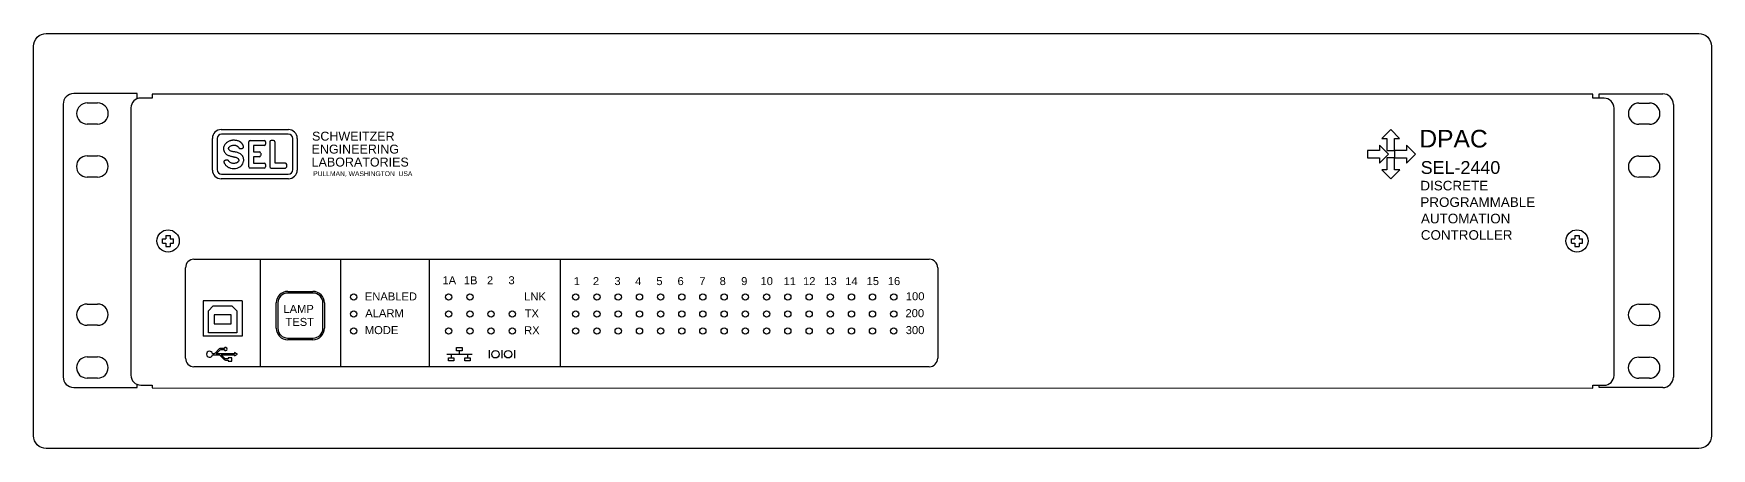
# Model space of a CAD drawing. Extents: x 2 to 47, y 1 to 34.
# Drawn here: x 3.1 to 22.9, y 5.66 to 10.56 of the extents above; entities that cross this region are included whole.
import ezdxf

# ---------------------------------------------------------------- set-up
doc = ezdxf.new("R2010")
doc.units = 0
doc.header["$MEASUREMENT"] = 0
doc.layers.add('1_01__H__RACK_MOUNT', color=7, linetype='CONTINUOUS')
doc.layers.add('1_03__3__PANEL_MOUNT', color=7, linetype='CONTINUOUS')
doc.styles.add('ARIAL', font='arial.ttf')

msp = doc.modelspace()

# ---------------------------------------------------------------- linework, layer by layer
at = {"layer": '1_01__H__RACK_MOUNT'}
for p, q in [((3.45, 9.729), (3.45, 6.509)), ((4.325, 9.854), (3.575, 9.854)), ((3.734, 9.744), (3.857, 9.744)), ((4.325, 9.797), (4.325, 9.854)), ((4.325, 9.854), (4.325, 9.854)), ((4.5, 9.802), (4.367, 9.802)), ((21.501, 9.847), (4.5, 9.849)), ((4.5, 9.849), (4.5, 9.849)), ((4.5, 9.849), (4.5, 9.802)), ((4.5, 9.802), (4.5, 9.802)), ((21.501, 9.8), (21.501, 9.847)), ((21.501, 9.847), (21.501, 9.847)), ((21.634, 9.8), (21.501, 9.8)), ((21.576, 9.8), (21.576, 9.852)), ((21.576, 9.852), (21.576, 9.852)), ((21.576, 9.852), (22.326, 9.852)), ((22.045, 9.742), (22.168, 9.742)), ((22.451, 9.727), (22.451, 6.507)), ((4.25, 9.685), (4.25, 6.529)), ((21.751, 6.527), (21.751, 9.683)), ((3.857, 9.494), (3.734, 9.494)), ((5.211, 8.952), (5.211, 9.325)), ((5.267, 9.323), (5.267, 8.956)), ((5.315, 9.429), (6.108, 9.429)), ((6.107, 9.376), (5.32, 9.376)), ((6.159, 8.956), (6.159, 9.323)), ((6.212, 9.325), (6.212, 8.952)), ((19.116, 9.429), (19.011, 9.324)), ((19.011, 9.324), (19.072, 9.324)), ((19.072, 9.324), (19.072, 9.183)), ((19.221, 9.324), (19.116, 9.429)), ((19.161, 9.183), (19.161, 9.324)), ((19.161, 9.324), (19.221, 9.324)), ((22.168, 9.492), (22.045, 9.492)), ((3.732, 9.119), (3.856, 9.119)), ((5.344, 9.218), (5.343, 9.207)), ((5.343, 9.207), (5.343, 9.196)), ((5.343, 9.196), (5.346, 9.184)), ((5.346, 9.228), (5.344, 9.218)), ((5.349, 9.237), (5.346, 9.228)), ((5.346, 9.184), (5.346, 9.181)), ((5.346, 9.181), (5.347, 9.178)), ((5.347, 9.178), (5.349, 9.173)), ((5.354, 9.246), (5.349, 9.237)), ((5.349, 9.173), (5.351, 9.169)), ((5.351, 9.169), (5.353, 9.164)), ((5.353, 9.164), (5.356, 9.158)), ((5.358, 9.253), (5.354, 9.246)), ((5.356, 9.158), (5.36, 9.153)), ((5.363, 9.259), (5.358, 9.253)), ((5.36, 9.153), (5.365, 9.147)), ((5.368, 9.265), (5.363, 9.259)), ((5.365, 9.147), (5.371, 9.142)), ((5.372, 9.269), (5.368, 9.265)), ((5.371, 9.142), (5.379, 9.136)), ((5.375, 9.273), (5.372, 9.269)), ((5.382, 9.277), (5.375, 9.273)), ((5.379, 9.136), (5.387, 9.132)), ((5.388, 9.282), (5.382, 9.277)), ((5.387, 9.132), (5.394, 9.128)), ((5.395, 9.286), (5.388, 9.282)), ((5.394, 9.128), (5.402, 9.125)), ((5.402, 9.289), (5.395, 9.286)), ((5.409, 9.293), (5.402, 9.289)), ((5.402, 9.125), (5.41, 9.122)), ((5.403, 9.21), (5.404, 9.212)), ((5.403, 9.208), (5.403, 9.21)), ((5.403, 9.206), (5.403, 9.208)), ((5.403, 9.204), (5.403, 9.206)), ((5.403, 9.202), (5.403, 9.204)), ((5.404, 9.199), (5.403, 9.202)), ((5.404, 9.214), (5.405, 9.216)), ((5.404, 9.212), (5.404, 9.214)), ((5.406, 9.194), (5.404, 9.199)), ((5.405, 9.216), (5.406, 9.218)), ((5.406, 9.218), (5.407, 9.22)), ((5.409, 9.19), (5.406, 9.194)), ((5.407, 9.22), (5.408, 9.223)), ((5.408, 9.223), (5.415, 9.229)), ((5.416, 9.295), (5.409, 9.293)), ((5.412, 9.185), (5.409, 9.19)), ((5.41, 9.122), (5.418, 9.119)), ((5.416, 9.182), (5.412, 9.185)), ((5.415, 9.229), (5.422, 9.234)), ((5.423, 9.298), (5.416, 9.295)), ((5.421, 9.178), (5.416, 9.182)), ((5.418, 9.119), (5.426, 9.117)), ((5.427, 9.176), (5.421, 9.178)), ((5.422, 9.234), (5.43, 9.238)), ((5.429, 9.299), (5.423, 9.298)), ((5.426, 9.117), (5.434, 9.115)), ((5.433, 9.173), (5.427, 9.176)), ((5.435, 9.301), (5.429, 9.299)), ((5.43, 9.238), (5.437, 9.241)), ((5.44, 9.171), (5.433, 9.173)), ((5.434, 9.115), (5.441, 9.113)), ((5.44, 9.302), (5.435, 9.301)), ((5.437, 9.241), (5.445, 9.243)), ((5.444, 9.302), (5.44, 9.302)), ((5.447, 9.169), (5.44, 9.171)), ((5.441, 9.113), (5.448, 9.111)), ((5.45, 9.303), (5.444, 9.302)), ((5.445, 9.243), (5.452, 9.244)), ((5.455, 9.168), (5.447, 9.169)), ((5.448, 9.111), (5.453, 9.11)), ((5.457, 9.303), (5.45, 9.303)), ((5.452, 9.244), (5.46, 9.245)), ((5.453, 9.11), (5.456, 9.109)), ((5.464, 9.167), (5.455, 9.168)), ((5.456, 9.109), (5.458, 9.109)), ((5.464, 9.303), (5.457, 9.303)), ((5.458, 9.109), (5.461, 9.108)), ((5.46, 9.245), (5.466, 9.245)), ((5.472, 9.303), (5.464, 9.303)), ((5.475, 9.166), (5.464, 9.167)), ((5.466, 9.245), (5.472, 9.245)), ((5.481, 9.302), (5.472, 9.303)), ((5.472, 9.245), (5.477, 9.245)), ((5.485, 9.164), (5.475, 9.166)), ((5.477, 9.245), (5.481, 9.244)), ((5.489, 9.301), (5.481, 9.302)), ((5.481, 9.244), (5.484, 9.244)), ((5.484, 9.244), (5.488, 9.243)), ((5.496, 9.162), (5.485, 9.164)), ((5.488, 9.243), (5.491, 9.242)), ((5.498, 9.3), (5.489, 9.301)), ((5.491, 9.242), (5.494, 9.24)), ((5.494, 9.24), (5.497, 9.239)), ((5.506, 9.159), (5.496, 9.162)), ((5.497, 9.239), (5.5, 9.238)), ((5.507, 9.298), (5.498, 9.3)), ((5.5, 9.238), (5.502, 9.236)), ((5.502, 9.236), (5.505, 9.235)), ((5.505, 9.235), (5.507, 9.233)), ((5.516, 9.155), (5.506, 9.159)), ((5.516, 9.295), (5.507, 9.298)), ((5.507, 9.233), (5.509, 9.231)), ((5.509, 9.231), (5.511, 9.23)), ((5.511, 9.23), (5.512, 9.228)), ((5.512, 9.228), (5.514, 9.226)), ((5.514, 9.226), (5.516, 9.224)), ((5.525, 9.292), (5.516, 9.295)), ((5.516, 9.224), (5.518, 9.221)), ((5.525, 9.152), (5.516, 9.155)), ((5.518, 9.221), (5.52, 9.218)), ((5.52, 9.218), (5.522, 9.216)), ((5.522, 9.216), (5.524, 9.213)), ((5.524, 9.213), (5.526, 9.211)), ((5.533, 9.287), (5.525, 9.292)), ((5.534, 9.147), (5.525, 9.152)), ((5.526, 9.211), (5.528, 9.209)), ((5.528, 9.209), (5.529, 9.208)), ((5.529, 9.208), (5.531, 9.207)), ((5.531, 9.207), (5.532, 9.206)), ((5.532, 9.206), (5.534, 9.206)), ((5.535, 9.285), (5.533, 9.287)), ((5.534, 9.206), (5.535, 9.205)), ((5.542, 9.142), (5.534, 9.147)), ((5.538, 9.284), (5.535, 9.285)), ((5.535, 9.205), (5.537, 9.205)), ((5.537, 9.205), (5.539, 9.205)), ((5.54, 9.282), (5.538, 9.284)), ((5.539, 9.205), (5.541, 9.205)), ((5.543, 9.28), (5.54, 9.282)), ((5.541, 9.205), (5.543, 9.205)), ((5.55, 9.136), (5.542, 9.142)), ((5.545, 9.279), (5.543, 9.28)), ((5.543, 9.205), (5.545, 9.205)), ((5.547, 9.277), (5.545, 9.279)), ((5.545, 9.205), (5.547, 9.205)), ((5.549, 9.275), (5.547, 9.277)), ((5.547, 9.205), (5.55, 9.205)), ((5.551, 9.274), (5.549, 9.275)), ((5.55, 9.205), (5.552, 9.205)), ((5.557, 9.129), (5.55, 9.136)), ((5.553, 9.271), (5.551, 9.274)), ((5.552, 9.205), (5.555, 9.206)), ((5.556, 9.269), (5.553, 9.271)), ((5.555, 9.206), (5.558, 9.206)), ((5.558, 9.266), (5.556, 9.269)), ((5.564, 9.122), (5.557, 9.129)), ((5.561, 9.263), (5.558, 9.266)), ((5.558, 9.206), (5.56, 9.206)), ((5.56, 9.206), (5.562, 9.206)), ((5.563, 9.26), (5.561, 9.263)), ((5.562, 9.206), (5.564, 9.207)), ((5.566, 9.257), (5.563, 9.26)), ((5.564, 9.207), (5.566, 9.208)), ((5.569, 9.116), (5.564, 9.122)), ((5.568, 9.253), (5.566, 9.257)), ((5.566, 9.208), (5.568, 9.208)), ((5.57, 9.25), (5.568, 9.253)), ((5.568, 9.208), (5.57, 9.209)), ((5.572, 9.109), (5.569, 9.116)), ((5.573, 9.246), (5.57, 9.25)), ((5.57, 9.209), (5.571, 9.21)), ((5.571, 9.21), (5.573, 9.212)), ((5.575, 9.103), (5.572, 9.109)), ((5.575, 9.242), (5.573, 9.246)), ((5.573, 9.212), (5.574, 9.213)), ((5.574, 9.213), (5.575, 9.214)), ((5.576, 9.238), (5.575, 9.242)), ((5.575, 9.214), (5.576, 9.215)), ((5.578, 9.233), (5.576, 9.238)), ((5.576, 9.215), (5.577, 9.216)), ((5.577, 9.217), (5.578, 9.218)), ((5.577, 9.216), (5.577, 9.217)), ((5.579, 9.229), (5.578, 9.233)), ((5.578, 9.219), (5.579, 9.22)), ((5.578, 9.218), (5.578, 9.219)), ((5.578, 9.218), (5.578, 9.218)), ((5.579, 9.223), (5.579, 9.229)), ((5.579, 9.222), (5.579, 9.223)), ((5.579, 9.221), (5.579, 9.222)), ((5.579, 9.22), (5.579, 9.221)), ((5.64, 8.991), (5.64, 9.285)), ((5.655, 9.3), (5.821, 9.3)), ((5.821, 9.242), (5.697, 9.242)), ((5.697, 9.242), (5.697, 9.166)), ((5.697, 9.166), (5.765, 9.166)), ((5.781, 9.15), (5.781, 9.123)), ((5.837, 9.285), (5.837, 9.258)), ((5.889, 9.285), (5.889, 8.991)), ((5.934, 9.3), (5.905, 9.3)), ((5.95, 9.033), (5.95, 9.285)), ((18.984, 9.183), (18.842, 9.183)), ((18.842, 9.183), (18.842, 9.095)), ((19.089, 9.139), (18.984, 9.244)), ((18.984, 9.244), (18.984, 9.183)), ((18.984, 9.034), (19.089, 9.139)), ((19.072, 9.183), (19.161, 9.183)), ((19.302, 9.183), (19.161, 9.183)), ((19.161, 9.183), (19.161, 9.095)), ((19.407, 9.139), (19.302, 9.244)), ((19.302, 9.244), (19.302, 9.183)), ((19.302, 9.034), (19.407, 9.139)), ((22.045, 9.117), (22.168, 9.117)), ((5.349, 9.058), (5.348, 9.055)), ((5.348, 9.055), (5.348, 9.053)), ((5.348, 9.053), (5.348, 9.05)), ((5.348, 9.05), (5.348, 9.048)), ((5.348, 9.048), (5.348, 9.046)), ((5.348, 9.046), (5.348, 9.044)), ((5.348, 9.044), (5.348, 9.042)), ((5.348, 9.042), (5.349, 9.04)), ((5.351, 9.06), (5.349, 9.058)), ((5.349, 9.04), (5.349, 9.038)), ((5.349, 9.038), (5.35, 9.035)), ((5.35, 9.035), (5.351, 9.033)), ((5.353, 9.062), (5.351, 9.06)), ((5.351, 9.033), (5.352, 9.031)), ((5.352, 9.031), (5.353, 9.029)), ((5.356, 9.064), (5.353, 9.062)), ((5.353, 9.029), (5.354, 9.027)), ((5.354, 9.027), (5.356, 9.025)), ((5.36, 9.066), (5.356, 9.064)), ((5.356, 9.025), (5.357, 9.023)), ((5.357, 9.023), (5.359, 9.021)), ((5.359, 9.021), (5.36, 9.019)), ((5.362, 9.066), (5.36, 9.066)), ((5.36, 9.019), (5.363, 9.015)), ((5.365, 9.067), (5.362, 9.066)), ((5.363, 9.015), (5.366, 9.011)), ((5.368, 9.067), (5.365, 9.067)), ((5.366, 9.011), (5.371, 9.006)), ((5.371, 9.068), (5.368, 9.067)), ((5.375, 9.068), (5.371, 9.068)), ((5.371, 9.006), (5.376, 9.001)), ((5.379, 9.069), (5.375, 9.068)), ((5.376, 9.001), (5.382, 8.996)), ((5.383, 9.069), (5.379, 9.069)), ((5.382, 8.996), (5.389, 8.992)), ((5.388, 9.068), (5.383, 9.069)), ((5.392, 9.068), (5.388, 9.068)), ((5.389, 8.992), (5.395, 8.987)), ((5.396, 9.066), (5.392, 9.068)), ((5.395, 8.987), (5.402, 8.983)), ((5.4, 9.065), (5.396, 9.066)), ((5.401, 9.064), (5.4, 9.065)), ((5.402, 9.063), (5.401, 9.064)), ((5.403, 9.061), (5.402, 9.063)), ((5.402, 8.983), (5.409, 8.98)), ((5.404, 9.06), (5.403, 9.061)), ((5.405, 9.059), (5.404, 9.06)), ((5.406, 9.057), (5.405, 9.059)), ((5.407, 9.056), (5.406, 9.057)), ((5.408, 9.054), (5.407, 9.056)), ((5.409, 9.052), (5.408, 9.054)), ((5.411, 9.05), (5.409, 9.052)), ((5.409, 8.98), (5.416, 8.977)), ((5.413, 9.048), (5.411, 9.05)), ((5.42, 9.042), (5.413, 9.048)), ((5.416, 8.977), (5.423, 8.975)), ((5.429, 9.037), (5.42, 9.042)), ((5.423, 8.975), (5.445, 8.971)), ((5.437, 9.033), (5.429, 9.037)), ((5.446, 9.031), (5.437, 9.033)), ((5.445, 8.971), (5.466, 8.97)), ((5.454, 9.03), (5.446, 9.031)), ((5.463, 9.029), (5.454, 9.03)), ((5.461, 9.108), (5.465, 9.107)), ((5.471, 9.03), (5.463, 9.029)), ((5.465, 9.107), (5.469, 9.106)), ((5.466, 8.97), (5.485, 8.971)), ((5.469, 9.106), (5.473, 9.105)), ((5.478, 9.031), (5.471, 9.03)), ((5.473, 9.105), (5.478, 9.104)), ((5.478, 9.104), (5.483, 9.103)), ((5.485, 9.032), (5.478, 9.031)), ((5.483, 9.103), (5.488, 9.102)), ((5.491, 9.034), (5.485, 9.032)), ((5.485, 8.971), (5.503, 8.975)), ((5.488, 9.102), (5.493, 9.1)), ((5.495, 9.035), (5.491, 9.034)), ((5.493, 9.1), (5.497, 9.099)), ((5.499, 9.037), (5.495, 9.035)), ((5.497, 9.099), (5.502, 9.096)), ((5.503, 9.04), (5.499, 9.037)), ((5.502, 9.096), (5.507, 9.093)), ((5.507, 9.042), (5.503, 9.04)), ((5.503, 8.975), (5.52, 8.981)), ((5.507, 9.093), (5.51, 9.091)), ((5.51, 9.045), (5.507, 9.042)), ((5.51, 9.091), (5.512, 9.089)), ((5.513, 9.048), (5.51, 9.045)), ((5.512, 9.089), (5.515, 9.086)), ((5.516, 9.051), (5.513, 9.048)), ((5.515, 9.086), (5.517, 9.084)), ((5.518, 9.054), (5.516, 9.051)), ((5.517, 9.084), (5.519, 9.081)), ((5.52, 9.056), (5.518, 9.054)), ((5.519, 9.081), (5.52, 9.079)), ((5.52, 9.079), (5.521, 9.076)), ((5.521, 9.059), (5.52, 9.056)), ((5.52, 8.981), (5.535, 8.989)), ((5.521, 9.076), (5.522, 9.073)), ((5.522, 9.062), (5.521, 9.059)), ((5.522, 9.073), (5.522, 9.07)), ((5.522, 9.07), (5.522, 9.067)), ((5.522, 9.067), (5.522, 9.064)), ((5.522, 9.064), (5.522, 9.062)), ((5.535, 8.989), (5.548, 8.999)), ((5.548, 8.999), (5.56, 9.011)), ((5.56, 9.011), (5.569, 9.024)), ((5.569, 9.024), (5.576, 9.039)), ((5.578, 9.096), (5.575, 9.103)), ((5.576, 9.039), (5.58, 9.055)), ((5.579, 9.089), (5.578, 9.096)), ((5.58, 9.082), (5.579, 9.089)), ((5.581, 9.076), (5.58, 9.082)), ((5.58, 9.055), (5.581, 9.059)), ((5.581, 9.07), (5.581, 9.076)), ((5.581, 9.064), (5.581, 9.07)), ((5.581, 9.059), (5.581, 9.064)), ((5.821, 8.975), (5.655, 8.975)), ((5.765, 9.108), (5.697, 9.108)), ((5.697, 9.108), (5.697, 9.033)), ((5.697, 9.033), (5.821, 9.033)), ((5.837, 9.018), (5.837, 8.991)), ((5.905, 8.975), (6.072, 8.975)), ((6.072, 9.033), (5.95, 9.033)), ((6.088, 8.991), (6.088, 9.018)), ((18.842, 9.095), (18.984, 9.095)), ((18.984, 9.095), (18.984, 9.034)), ((19.072, 8.953), (19.012, 8.953)), ((19.012, 8.953), (19.117, 8.848)), ((19.161, 9.094), (19.072, 9.094)), ((19.072, 9.094), (19.072, 8.953)), ((19.117, 8.848), (19.222, 8.953)), ((19.161, 9.095), (19.302, 9.095)), ((19.161, 8.953), (19.161, 9.094)), ((19.222, 8.953), (19.161, 8.953)), ((19.302, 9.095), (19.302, 9.034)), ((3.856, 8.869), (3.732, 8.869)), ((6.108, 8.848), (5.315, 8.848)), ((5.32, 8.903), (6.107, 8.903)), ((22.168, 8.867), (22.045, 8.867)), ((4.623, 8.089), (4.623, 8.139)), ((4.623, 8.139), (4.663, 8.139)), ((4.663, 8.178), (4.713, 8.178)), ((4.663, 8.178), (4.663, 8.139)), ((4.713, 8.178), (4.713, 8.139)), ((4.713, 8.139), (4.753, 8.139)), ((4.753, 8.089), (4.753, 8.139)), ((21.249, 8.089), (21.249, 8.139)), ((21.249, 8.139), (21.289, 8.139)), ((21.289, 8.178), (21.339, 8.178)), ((21.289, 8.178), (21.289, 8.139)), ((21.339, 8.178), (21.339, 8.139)), ((21.339, 8.139), (21.379, 8.139)), ((21.379, 8.089), (21.379, 8.139)), ((4.623, 8.089), (4.663, 8.089)), ((4.663, 8.089), (4.663, 8.048)), ((4.663, 8.048), (4.713, 8.048)), ((4.713, 8.089), (4.753, 8.089)), ((4.713, 8.089), (4.713, 8.048)), ((21.249, 8.089), (21.289, 8.089)), ((21.289, 8.089), (21.289, 8.048)), ((21.289, 8.048), (21.339, 8.048)), ((21.339, 8.089), (21.379, 8.089)), ((21.339, 8.089), (21.339, 8.048)), ((4.894, 6.729), (4.894, 7.798)), ((4.994, 7.898), (13.671, 7.898)), ((5.775, 7.898), (5.775, 6.629)), ((6.723, 7.898), (6.723, 6.629)), ((7.771, 7.898), (7.771, 6.629)), ((9.316, 7.898), (9.316, 6.629)), ((13.771, 7.798), (13.771, 6.729)), ((3.733, 7.369), (3.856, 7.369)), ((5.104, 7.408), (5.104, 6.988)), ((5.564, 7.408), (5.104, 7.408)), ((5.165, 7.289), (5.222, 7.346)), ((5.222, 7.346), (5.442, 7.346)), ((5.442, 7.346), (5.499, 7.289)), ((5.564, 7.408), (5.564, 6.988)), ((5.964, 7.084), (5.964, 7.382)), ((5.984, 7.383), (5.984, 7.083)), ((6.4, 7.498), (6.099, 7.498)), ((6.1, 7.518), (6.398, 7.518)), ((6.514, 7.083), (6.514, 7.383)), ((6.534, 7.382), (6.534, 7.084)), ((22.044, 7.367), (22.168, 7.367)), ((5.165, 7.031), (5.165, 7.289)), ((5.432, 7.241), (5.232, 7.241)), ((5.232, 7.241), (5.232, 7.136)), ((5.232, 7.136), (5.432, 7.136)), ((5.432, 7.136), (5.432, 7.241)), ((5.499, 7.289), (5.499, 7.031)), ((3.856, 7.119), (3.733, 7.119)), ((5.564, 6.988), (5.104, 6.988)), ((5.499, 7.031), (5.165, 7.031)), ((6.099, 6.968), (6.4, 6.968)), ((6.398, 6.948), (6.1, 6.948)), ((22.168, 7.117), (22.044, 7.117)), ((3.733, 6.744), (3.856, 6.744)), ((7.977, 6.776), (8.276, 6.776)), ((7.998, 6.697), (7.998, 6.735)), ((7.998, 6.735), (8.062, 6.735)), ((8.03, 6.776), (8.03, 6.737)), ((8.062, 6.735), (8.062, 6.697)), ((8.093, 6.817), (8.093, 6.855)), ((8.093, 6.855), (8.157, 6.855)), ((8.157, 6.817), (8.093, 6.817)), ((8.125, 6.815), (8.125, 6.776)), ((8.157, 6.855), (8.157, 6.817)), ((8.189, 6.697), (8.189, 6.735)), ((8.189, 6.735), (8.253, 6.735)), ((8.221, 6.776), (8.221, 6.737)), ((8.253, 6.735), (8.253, 6.697)), ((8.476, 6.824), (8.476, 6.729)), ((8.626, 6.824), (8.626, 6.729)), ((8.776, 6.824), (8.776, 6.729)), ((22.044, 6.742), (22.168, 6.742)), ((13.671, 6.629), (4.994, 6.629)), ((8.062, 6.697), (7.998, 6.697)), ((8.253, 6.697), (8.189, 6.697)), ((3.575, 6.384), (4.325, 6.384)), ((3.856, 6.494), (3.733, 6.494)), ((4.325, 6.384), (4.325, 6.417)), ((4.325, 6.384), (4.325, 6.384)), ((4.367, 6.412), (4.5, 6.412)), ((4.5, 6.412), (4.5, 6.379)), ((4.5, 6.379), (4.5, 6.379)), ((4.5, 6.379), (21.501, 6.377)), ((21.501, 6.377), (21.501, 6.41)), ((21.501, 6.41), (21.501, 6.41)), ((21.501, 6.41), (21.634, 6.41)), ((21.501, 6.377), (21.501, 6.377)), ((21.576, 6.382), (21.576, 6.41)), ((22.326, 6.382), (21.576, 6.382)), ((21.576, 6.382), (21.576, 6.382)), ((22.168, 6.492), (22.044, 6.492))]:
    msp.add_line(p, q, dxfattribs=at)
msp.add_lwpolyline([(5.287, 6.769, -0.201862), (5.299, 6.765), (5.351, 6.713, 0.168101), (5.364, 6.708), (5.399, 6.708), (5.399, 6.694), (5.44, 6.694), (5.44, 6.735), (5.399, 6.735), (5.399, 6.721), (5.37, 6.721, -0.184177), (5.356, 6.727), (5.314, 6.769), (5.471, 6.769), (5.471, 6.756), (5.507, 6.776), (5.471, 6.797), (5.471, 6.783), (5.256, 6.783), (5.297, 6.825, -0.197185), (5.312, 6.831), (5.349, 6.831, 5.727361), (5.349, 6.844), (5.306, 6.844, 0.186912), (5.292, 6.839), (5.242, 6.789, -0.189963), (5.228, 6.783), (5.212, 6.783, 10.010016), (5.212, 6.769), (5.288, 6.769)], format="xyb", dxfattribs=at)
for centre, radius in [((4.688, 8.114), 0.132), ((21.314, 8.114), 0.132), ((6.879, 7.452), 0.037), ((7.999, 7.452), 0.0369), ((8.25, 7.452), 0.0369), ((9.498, 7.452), 0.0369), ((9.749, 7.452), 0.0369), ((10, 7.452), 0.0369), ((10.251, 7.452), 0.0369), ((10.5, 7.452), 0.0369), ((10.751, 7.452), 0.0369), ((10.999, 7.452), 0.0369), ((11.25, 7.452), 0.0369), ((11.5, 7.452), 0.0369), ((11.751, 7.452), 0.0369), ((12.002, 7.452), 0.0369), ((12.253, 7.452), 0.0369), ((12.502, 7.452), 0.0369), ((12.753, 7.452), 0.0369), ((13.001, 7.452), 0.0369), ((13.252, 7.452), 0.0369), ((6.879, 7.252), 0.0369), ((7.999, 7.252), 0.0369), ((8.25, 7.252), 0.0369), ((8.5, 7.252), 0.0369), ((8.75, 7.252), 0.0369), ((9.498, 7.252), 0.0369), ((9.749, 7.252), 0.0369), ((10, 7.252), 0.0369), ((10.251, 7.252), 0.0369), ((10.5, 7.252), 0.0369), ((10.751, 7.252), 0.0369), ((10.999, 7.252), 0.0369), ((11.25, 7.252), 0.0369), ((11.5, 7.252), 0.0369), ((11.751, 7.252), 0.0369), ((12.002, 7.252), 0.0369), ((12.253, 7.252), 0.0369), ((12.502, 7.252), 0.0369), ((12.753, 7.252), 0.0369), ((13.001, 7.252), 0.0369), ((13.252, 7.252), 0.0369), ((6.879, 7.052), 0.0369), ((7.999, 7.052), 0.0369), ((8.25, 7.052), 0.0369), ((8.5, 7.052), 0.0369), ((8.75, 7.052), 0.0369), ((9.498, 7.052), 0.0369), ((9.749, 7.052), 0.0369), ((10, 7.052), 0.0369), ((10.251, 7.052), 0.0369), ((10.5, 7.052), 0.0369), ((10.751, 7.052), 0.0369), ((10.999, 7.052), 0.0369), ((11.25, 7.052), 0.0369), ((11.5, 7.052), 0.0369), ((11.751, 7.052), 0.0369), ((12.002, 7.052), 0.0369), ((12.253, 7.052), 0.0369), ((12.502, 7.052), 0.0369), ((12.753, 7.052), 0.0369), ((13.001, 7.052), 0.0369), ((13.251, 7.052), 0.0369), ((8.551, 6.776), 0.0437), ((8.701, 6.776), 0.0437)]:
    msp.add_circle(centre, radius, dxfattribs=at)
for centre, radius, start, end in [((3.575, 9.729), 0.125, 90, 180), ((3.734, 9.619), 0.125, 90, 270), ((3.857, 9.619), 0.125, 270, 90), ((4.367, 9.685), 0.117, 90, 180), ((21.634, 9.683), 0.117, 0, 90), ((22.045, 9.617), 0.125, 90, 270), ((22.168, 9.617), 0.125, 270, 90), ((22.326, 9.727), 0.125, 0, 90), ((5.315, 9.325), 0.104, 90, 180), ((5.32, 9.323), 0.0527, 90, 180), ((6.107, 9.323), 0.0527, 0, 90), ((6.108, 9.325), 0.104, 0, 90), ((3.732, 8.994), 0.125, 90, 270), ((3.856, 8.994), 0.125, 270, 90), ((5.655, 9.285), 0.0157, 90, 180), ((5.765, 9.15), 0.0157, 0, 90), ((5.765, 9.123), 0.0157, 270, 0), ((5.821, 9.285), 0.0157, 0, 90), ((5.821, 9.258), 0.0157, 270, 360), ((5.905, 9.285), 0.0157, 90, 180), ((5.934, 9.285), 0.0157, 0, 90), ((22.045, 8.992), 0.125, 90, 270), ((22.168, 8.992), 0.125, 270, 90), ((5.315, 8.952), 0.104, 180, 270), ((5.32, 8.956), 0.0527, 180, 270), ((5.655, 8.991), 0.0157, 180, 270), ((5.821, 9.018), 0.0157, 0, 90), ((5.821, 8.991), 0.0157, 270, 0), ((5.905, 8.991), 0.0157, 180, 270), ((6.072, 9.018), 0.0157, 0, 90), ((6.072, 8.991), 0.0157, 270, 0), ((6.107, 8.956), 0.0527, 270, 360), ((6.108, 8.952), 0.104, 270, 0), ((4.994, 7.798), 0.1, 90, 180), ((13.671, 7.798), 0.1, 0, 90), ((3.733, 7.244), 0.125, 90, 270), ((3.856, 7.244), 0.125, 270, 90), ((6.1, 7.382), 0.136, 90, 180), ((6.099, 7.383), 0.115, 90, 180), ((6.398, 7.382), 0.136, 0, 90), ((6.4, 7.383), 0.115, 0, 90), ((22.044, 7.242), 0.125, 90, 270), ((22.168, 7.242), 0.125, 270, 90), ((6.1, 7.084), 0.136, 180, 270), ((6.099, 7.083), 0.115, 180, 270), ((6.398, 7.084), 0.136, 270, 0), ((6.4, 7.083), 0.115, 270, 0), ((3.733, 6.619), 0.125, 90, 270), ((3.856, 6.619), 0.125, 270, 90), ((22.044, 6.617), 0.125, 90, 270), ((22.168, 6.617), 0.125, 270, 90), ((4.994, 6.729), 0.1, 180, 270), ((13.671, 6.729), 0.1, 270, 0), ((3.575, 6.509), 0.125, 180, 270), ((4.367, 6.529), 0.117, 180, 270), ((21.634, 6.527), 0.117, 270, 0), ((22.326, 6.507), 0.125, 270, 0)]:
    msp.add_arc(centre, radius, start, end, dxfattribs=at)
at = {"layer": '1_03__3__PANEL_MOUNT'}
for p, q in [((5.211, 8.952), (5.211, 9.325)), ((5.267, 9.323), (5.267, 8.956)), ((5.315, 9.429), (6.108, 9.429)), ((6.107, 9.376), (5.32, 9.376)), ((6.159, 8.956), (6.159, 9.323)), ((6.212, 9.325), (6.212, 8.952)), ((19.116, 9.429), (19.011, 9.324)), ((19.011, 9.324), (19.072, 9.324)), ((19.072, 9.324), (19.072, 9.183)), ((19.221, 9.324), (19.116, 9.429)), ((19.161, 9.324), (19.221, 9.324)), ((19.161, 9.183), (19.161, 9.324)), ((5.344, 9.218), (5.343, 9.207)), ((5.343, 9.207), (5.343, 9.196)), ((5.343, 9.196), (5.346, 9.184)), ((5.346, 9.228), (5.344, 9.218)), ((5.349, 9.237), (5.346, 9.228)), ((5.346, 9.184), (5.346, 9.181)), ((5.346, 9.181), (5.347, 9.178)), ((5.347, 9.178), (5.349, 9.173)), ((5.354, 9.246), (5.349, 9.237)), ((5.349, 9.173), (5.351, 9.169)), ((5.351, 9.169), (5.353, 9.164)), ((5.353, 9.164), (5.356, 9.158)), ((5.358, 9.253), (5.354, 9.246)), ((5.356, 9.158), (5.36, 9.153)), ((5.363, 9.259), (5.358, 9.253)), ((5.36, 9.153), (5.365, 9.147)), ((5.368, 9.265), (5.363, 9.259)), ((5.365, 9.147), (5.371, 9.142)), ((5.372, 9.269), (5.368, 9.265)), ((5.371, 9.142), (5.379, 9.136)), ((5.375, 9.273), (5.372, 9.269)), ((5.382, 9.277), (5.375, 9.273)), ((5.379, 9.136), (5.387, 9.132)), ((5.388, 9.282), (5.382, 9.277)), ((5.387, 9.132), (5.394, 9.128)), ((5.395, 9.286), (5.388, 9.282)), ((5.394, 9.128), (5.402, 9.125)), ((5.402, 9.289), (5.395, 9.286)), ((5.409, 9.293), (5.402, 9.289)), ((5.402, 9.125), (5.41, 9.122)), ((5.403, 9.21), (5.404, 9.212)), ((5.403, 9.208), (5.403, 9.21)), ((5.403, 9.206), (5.403, 9.208)), ((5.403, 9.204), (5.403, 9.206)), ((5.403, 9.202), (5.403, 9.204)), ((5.404, 9.199), (5.403, 9.202)), ((5.404, 9.214), (5.405, 9.216)), ((5.404, 9.212), (5.404, 9.214)), ((5.406, 9.194), (5.404, 9.199)), ((5.405, 9.216), (5.406, 9.218)), ((5.406, 9.218), (5.407, 9.22)), ((5.409, 9.19), (5.406, 9.194)), ((5.407, 9.22), (5.408, 9.223)), ((5.408, 9.223), (5.415, 9.229)), ((5.416, 9.295), (5.409, 9.293)), ((5.412, 9.185), (5.409, 9.19)), ((5.41, 9.122), (5.418, 9.119)), ((5.416, 9.182), (5.412, 9.185)), ((5.415, 9.229), (5.422, 9.234)), ((5.423, 9.298), (5.416, 9.295)), ((5.421, 9.178), (5.416, 9.182)), ((5.418, 9.119), (5.426, 9.117)), ((5.427, 9.176), (5.421, 9.178)), ((5.422, 9.234), (5.43, 9.238)), ((5.429, 9.299), (5.423, 9.298)), ((5.426, 9.117), (5.434, 9.115)), ((5.433, 9.173), (5.427, 9.176)), ((5.435, 9.301), (5.429, 9.299)), ((5.43, 9.238), (5.437, 9.241)), ((5.44, 9.171), (5.433, 9.173)), ((5.434, 9.115), (5.441, 9.113)), ((5.44, 9.302), (5.435, 9.301)), ((5.437, 9.241), (5.445, 9.243)), ((5.444, 9.302), (5.44, 9.302)), ((5.447, 9.169), (5.44, 9.171)), ((5.441, 9.113), (5.448, 9.111)), ((5.45, 9.303), (5.444, 9.302)), ((5.445, 9.243), (5.452, 9.244)), ((5.455, 9.168), (5.447, 9.169)), ((5.448, 9.111), (5.453, 9.11)), ((5.457, 9.303), (5.45, 9.303)), ((5.452, 9.244), (5.46, 9.245)), ((5.453, 9.11), (5.456, 9.109)), ((5.464, 9.167), (5.455, 9.168)), ((5.456, 9.109), (5.458, 9.109)), ((5.464, 9.303), (5.457, 9.303)), ((5.458, 9.109), (5.461, 9.108)), ((5.46, 9.245), (5.466, 9.245)), ((5.472, 9.303), (5.464, 9.303)), ((5.475, 9.166), (5.464, 9.167)), ((5.466, 9.245), (5.472, 9.245)), ((5.481, 9.302), (5.472, 9.303)), ((5.472, 9.245), (5.477, 9.245)), ((5.485, 9.164), (5.475, 9.166)), ((5.477, 9.245), (5.481, 9.244)), ((5.489, 9.301), (5.481, 9.302)), ((5.481, 9.244), (5.484, 9.244)), ((5.484, 9.244), (5.488, 9.243)), ((5.496, 9.162), (5.485, 9.164)), ((5.488, 9.243), (5.491, 9.242)), ((5.498, 9.3), (5.489, 9.301)), ((5.491, 9.242), (5.494, 9.24)), ((5.494, 9.24), (5.497, 9.239)), ((5.506, 9.159), (5.496, 9.162)), ((5.497, 9.239), (5.5, 9.238)), ((5.507, 9.298), (5.498, 9.3)), ((5.5, 9.238), (5.502, 9.236)), ((5.502, 9.236), (5.505, 9.235)), ((5.505, 9.235), (5.507, 9.233)), ((5.516, 9.155), (5.506, 9.159)), ((5.516, 9.295), (5.507, 9.298)), ((5.507, 9.233), (5.509, 9.231)), ((5.509, 9.231), (5.511, 9.23)), ((5.511, 9.23), (5.512, 9.228)), ((5.512, 9.228), (5.514, 9.226)), ((5.514, 9.226), (5.516, 9.224)), ((5.525, 9.292), (5.516, 9.295)), ((5.516, 9.224), (5.518, 9.221)), ((5.525, 9.152), (5.516, 9.155)), ((5.518, 9.221), (5.52, 9.218)), ((5.52, 9.218), (5.522, 9.216)), ((5.522, 9.216), (5.524, 9.213)), ((5.524, 9.213), (5.526, 9.211)), ((5.533, 9.287), (5.525, 9.292)), ((5.534, 9.147), (5.525, 9.152)), ((5.526, 9.211), (5.528, 9.209)), ((5.528, 9.209), (5.529, 9.208)), ((5.529, 9.208), (5.531, 9.207)), ((5.531, 9.207), (5.532, 9.206)), ((5.532, 9.206), (5.534, 9.206)), ((5.535, 9.285), (5.533, 9.287)), ((5.534, 9.206), (5.535, 9.205)), ((5.542, 9.142), (5.534, 9.147)), ((5.538, 9.284), (5.535, 9.285)), ((5.535, 9.205), (5.537, 9.205)), ((5.537, 9.205), (5.539, 9.205)), ((5.54, 9.282), (5.538, 9.284)), ((5.539, 9.205), (5.541, 9.205)), ((5.543, 9.28), (5.54, 9.282)), ((5.541, 9.205), (5.543, 9.205)), ((5.55, 9.136), (5.542, 9.142)), ((5.545, 9.279), (5.543, 9.28)), ((5.543, 9.205), (5.545, 9.205)), ((5.547, 9.277), (5.545, 9.279)), ((5.545, 9.205), (5.547, 9.205)), ((5.549, 9.275), (5.547, 9.277)), ((5.547, 9.205), (5.55, 9.205)), ((5.551, 9.274), (5.549, 9.275)), ((5.55, 9.205), (5.552, 9.205)), ((5.557, 9.129), (5.55, 9.136)), ((5.553, 9.271), (5.551, 9.274)), ((5.552, 9.205), (5.555, 9.206)), ((5.556, 9.269), (5.553, 9.271)), ((5.555, 9.206), (5.558, 9.206)), ((5.558, 9.266), (5.556, 9.269)), ((5.564, 9.122), (5.557, 9.129)), ((5.561, 9.263), (5.558, 9.266)), ((5.558, 9.206), (5.56, 9.206)), ((5.56, 9.206), (5.562, 9.206)), ((5.563, 9.26), (5.561, 9.263)), ((5.562, 9.206), (5.564, 9.207)), ((5.566, 9.257), (5.563, 9.26)), ((5.564, 9.207), (5.566, 9.208)), ((5.569, 9.116), (5.564, 9.122)), ((5.568, 9.253), (5.566, 9.257)), ((5.566, 9.208), (5.568, 9.208)), ((5.57, 9.25), (5.568, 9.253)), ((5.568, 9.208), (5.57, 9.209)), ((5.572, 9.109), (5.569, 9.116)), ((5.573, 9.246), (5.57, 9.25)), ((5.57, 9.209), (5.571, 9.21)), ((5.571, 9.21), (5.573, 9.212)), ((5.575, 9.103), (5.572, 9.109)), ((5.575, 9.242), (5.573, 9.246)), ((5.573, 9.212), (5.574, 9.213)), ((5.574, 9.213), (5.575, 9.214)), ((5.576, 9.238), (5.575, 9.242)), ((5.575, 9.214), (5.576, 9.215)), ((5.578, 9.233), (5.576, 9.238)), ((5.576, 9.215), (5.577, 9.216)), ((5.577, 9.217), (5.578, 9.218)), ((5.577, 9.216), (5.577, 9.217)), ((5.579, 9.229), (5.578, 9.233)), ((5.578, 9.219), (5.579, 9.22)), ((5.578, 9.218), (5.578, 9.219)), ((5.578, 9.218), (5.578, 9.218)), ((5.579, 9.223), (5.579, 9.229)), ((5.579, 9.222), (5.579, 9.223)), ((5.579, 9.221), (5.579, 9.222)), ((5.579, 9.22), (5.579, 9.221)), ((5.64, 8.991), (5.64, 9.285)), ((5.655, 9.3), (5.821, 9.3)), ((5.697, 9.242), (5.697, 9.166)), ((5.821, 9.242), (5.697, 9.242)), ((5.697, 9.166), (5.765, 9.166)), ((5.781, 9.15), (5.781, 9.123)), ((5.837, 9.285), (5.837, 9.258)), ((5.889, 9.285), (5.889, 8.991)), ((5.934, 9.3), (5.905, 9.3)), ((5.95, 9.033), (5.95, 9.285)), ((18.842, 9.183), (18.842, 9.095)), ((18.984, 9.183), (18.842, 9.183)), ((18.984, 9.244), (18.984, 9.183)), ((19.089, 9.139), (18.984, 9.244)), ((18.984, 9.034), (19.089, 9.139)), ((19.072, 9.183), (19.161, 9.183)), ((19.161, 9.183), (19.161, 9.095)), ((19.302, 9.183), (19.161, 9.183)), ((19.302, 9.244), (19.302, 9.183)), ((19.407, 9.139), (19.302, 9.244)), ((19.302, 9.034), (19.407, 9.139)), ((5.349, 9.058), (5.348, 9.055)), ((5.348, 9.055), (5.348, 9.053)), ((5.348, 9.053), (5.348, 9.05)), ((5.348, 9.05), (5.348, 9.048)), ((5.348, 9.048), (5.348, 9.046)), ((5.348, 9.046), (5.348, 9.044)), ((5.348, 9.044), (5.348, 9.042)), ((5.348, 9.042), (5.349, 9.04)), ((5.351, 9.06), (5.349, 9.058)), ((5.349, 9.04), (5.349, 9.038)), ((5.349, 9.038), (5.35, 9.035)), ((5.35, 9.035), (5.351, 9.033)), ((5.353, 9.062), (5.351, 9.06)), ((5.351, 9.033), (5.352, 9.031)), ((5.352, 9.031), (5.353, 9.029)), ((5.356, 9.064), (5.353, 9.062)), ((5.353, 9.029), (5.354, 9.027)), ((5.354, 9.027), (5.356, 9.025)), ((5.36, 9.066), (5.356, 9.064)), ((5.356, 9.025), (5.357, 9.023)), ((5.357, 9.023), (5.359, 9.021)), ((5.359, 9.021), (5.36, 9.019)), ((5.362, 9.066), (5.36, 9.066)), ((5.36, 9.019), (5.363, 9.015)), ((5.365, 9.067), (5.362, 9.066)), ((5.363, 9.015), (5.366, 9.011)), ((5.368, 9.067), (5.365, 9.067)), ((5.366, 9.011), (5.371, 9.006)), ((5.371, 9.068), (5.368, 9.067)), ((5.375, 9.068), (5.371, 9.068)), ((5.371, 9.006), (5.376, 9.001)), ((5.379, 9.069), (5.375, 9.068)), ((5.376, 9.001), (5.382, 8.996)), ((5.383, 9.069), (5.379, 9.069)), ((5.382, 8.996), (5.389, 8.992)), ((5.388, 9.068), (5.383, 9.069)), ((5.392, 9.068), (5.388, 9.068)), ((5.389, 8.992), (5.395, 8.987)), ((5.396, 9.066), (5.392, 9.068)), ((5.395, 8.987), (5.402, 8.983)), ((5.4, 9.065), (5.396, 9.066)), ((5.401, 9.064), (5.4, 9.065)), ((5.402, 9.063), (5.401, 9.064)), ((5.403, 9.061), (5.402, 9.063)), ((5.402, 8.983), (5.409, 8.98)), ((5.404, 9.06), (5.403, 9.061)), ((5.405, 9.059), (5.404, 9.06)), ((5.406, 9.057), (5.405, 9.059)), ((5.407, 9.056), (5.406, 9.057)), ((5.408, 9.054), (5.407, 9.056)), ((5.409, 9.052), (5.408, 9.054)), ((5.411, 9.05), (5.409, 9.052)), ((5.409, 8.98), (5.416, 8.977)), ((5.413, 9.048), (5.411, 9.05)), ((5.42, 9.042), (5.413, 9.048)), ((5.416, 8.977), (5.423, 8.975)), ((5.429, 9.037), (5.42, 9.042)), ((5.423, 8.975), (5.445, 8.971)), ((5.437, 9.033), (5.429, 9.037)), ((5.446, 9.031), (5.437, 9.033)), ((5.445, 8.971), (5.466, 8.97)), ((5.454, 9.03), (5.446, 9.031)), ((5.463, 9.029), (5.454, 9.03)), ((5.461, 9.108), (5.465, 9.107)), ((5.471, 9.03), (5.463, 9.029)), ((5.465, 9.107), (5.469, 9.106)), ((5.466, 8.97), (5.485, 8.971)), ((5.469, 9.106), (5.473, 9.105)), ((5.478, 9.031), (5.471, 9.03)), ((5.473, 9.105), (5.478, 9.104)), ((5.478, 9.104), (5.483, 9.103)), ((5.485, 9.032), (5.478, 9.031)), ((5.483, 9.103), (5.488, 9.102)), ((5.491, 9.034), (5.485, 9.032)), ((5.485, 8.971), (5.503, 8.975)), ((5.488, 9.102), (5.493, 9.1)), ((5.495, 9.035), (5.491, 9.034)), ((5.493, 9.1), (5.497, 9.099)), ((5.499, 9.037), (5.495, 9.035)), ((5.497, 9.099), (5.502, 9.096)), ((5.503, 9.04), (5.499, 9.037)), ((5.502, 9.096), (5.507, 9.093)), ((5.507, 9.042), (5.503, 9.04)), ((5.503, 8.975), (5.52, 8.981)), ((5.507, 9.093), (5.51, 9.091)), ((5.51, 9.045), (5.507, 9.042)), ((5.51, 9.091), (5.512, 9.089)), ((5.513, 9.048), (5.51, 9.045)), ((5.512, 9.089), (5.515, 9.086)), ((5.516, 9.051), (5.513, 9.048)), ((5.515, 9.086), (5.517, 9.084)), ((5.518, 9.054), (5.516, 9.051)), ((5.517, 9.084), (5.519, 9.081)), ((5.52, 9.056), (5.518, 9.054)), ((5.519, 9.081), (5.52, 9.079)), ((5.52, 9.079), (5.521, 9.076)), ((5.521, 9.059), (5.52, 9.056)), ((5.52, 8.981), (5.535, 8.989)), ((5.521, 9.076), (5.522, 9.073)), ((5.522, 9.062), (5.521, 9.059)), ((5.522, 9.073), (5.522, 9.07)), ((5.522, 9.07), (5.522, 9.067)), ((5.522, 9.067), (5.522, 9.064)), ((5.522, 9.064), (5.522, 9.062)), ((5.535, 8.989), (5.548, 8.999)), ((5.548, 8.999), (5.56, 9.011)), ((5.56, 9.011), (5.569, 9.024)), ((5.569, 9.024), (5.576, 9.039)), ((5.578, 9.096), (5.575, 9.103)), ((5.576, 9.039), (5.58, 9.055)), ((5.579, 9.089), (5.578, 9.096)), ((5.58, 9.082), (5.579, 9.089)), ((5.581, 9.076), (5.58, 9.082)), ((5.58, 9.055), (5.581, 9.059)), ((5.581, 9.07), (5.581, 9.076)), ((5.581, 9.064), (5.581, 9.07)), ((5.581, 9.059), (5.581, 9.064)), ((5.821, 8.975), (5.655, 8.975)), ((5.697, 9.108), (5.697, 9.033)), ((5.765, 9.108), (5.697, 9.108)), ((5.697, 9.033), (5.821, 9.033)), ((5.837, 9.018), (5.837, 8.991)), ((5.905, 8.975), (6.072, 8.975)), ((6.072, 9.033), (5.95, 9.033)), ((6.088, 8.991), (6.088, 9.018)), ((18.842, 9.095), (18.984, 9.095)), ((18.984, 9.095), (18.984, 9.034)), ((19.012, 8.953), (19.117, 8.848)), ((19.072, 8.953), (19.012, 8.953)), ((19.072, 9.094), (19.072, 8.953)), ((19.161, 9.094), (19.072, 9.094)), ((19.117, 8.848), (19.222, 8.953)), ((19.161, 9.095), (19.302, 9.095)), ((19.161, 8.953), (19.161, 9.094)), ((19.222, 8.953), (19.161, 8.953)), ((19.302, 9.095), (19.302, 9.034)), ((6.108, 8.848), (5.315, 8.848)), ((5.32, 8.903), (6.107, 8.903)), ((4.623, 8.139), (4.663, 8.139)), ((4.623, 8.089), (4.623, 8.139)), ((4.663, 8.178), (4.663, 8.139)), ((4.663, 8.178), (4.713, 8.178)), ((4.713, 8.178), (4.713, 8.139)), ((4.713, 8.139), (4.753, 8.139)), ((4.753, 8.089), (4.753, 8.139)), ((21.249, 8.139), (21.289, 8.139)), ((21.249, 8.089), (21.249, 8.139)), ((21.289, 8.178), (21.289, 8.139)), ((21.289, 8.178), (21.339, 8.178)), ((21.339, 8.178), (21.339, 8.139)), ((21.339, 8.139), (21.379, 8.139)), ((21.379, 8.089), (21.379, 8.139)), ((4.623, 8.089), (4.663, 8.089)), ((4.663, 8.089), (4.663, 8.048)), ((4.663, 8.048), (4.713, 8.048)), ((4.713, 8.089), (4.713, 8.048)), ((4.713, 8.089), (4.753, 8.089)), ((21.249, 8.089), (21.289, 8.089)), ((21.289, 8.089), (21.289, 8.048)), ((21.289, 8.048), (21.339, 8.048)), ((21.339, 8.089), (21.339, 8.048)), ((21.339, 8.089), (21.379, 8.089)), ((4.894, 6.729), (4.894, 7.798)), ((4.994, 7.898), (13.671, 7.898)), ((5.775, 7.898), (5.775, 6.629)), ((6.723, 7.898), (6.723, 6.629)), ((7.771, 7.898), (7.771, 6.629)), ((9.316, 7.898), (9.316, 6.629)), ((13.771, 7.798), (13.771, 6.729)), ((5.564, 7.408), (5.104, 7.408)), ((5.104, 7.408), (5.104, 6.988)), ((5.165, 7.289), (5.222, 7.346)), ((5.222, 7.346), (5.442, 7.346)), ((5.442, 7.346), (5.499, 7.289)), ((5.564, 7.408), (5.564, 6.988)), ((5.964, 7.084), (5.964, 7.382)), ((5.984, 7.383), (5.984, 7.083)), ((6.4, 7.498), (6.099, 7.498)), ((6.1, 7.518), (6.398, 7.518)), ((6.514, 7.083), (6.514, 7.383)), ((6.534, 7.382), (6.534, 7.084)), ((5.165, 7.031), (5.165, 7.289)), ((5.232, 7.241), (5.232, 7.136)), ((5.432, 7.241), (5.232, 7.241)), ((5.232, 7.136), (5.432, 7.136)), ((5.432, 7.136), (5.432, 7.241)), ((5.499, 7.289), (5.499, 7.031)), ((5.564, 6.988), (5.104, 6.988)), ((5.499, 7.031), (5.165, 7.031)), ((6.099, 6.968), (6.4, 6.968)), ((6.398, 6.948), (6.1, 6.948)), ((7.977, 6.776), (8.276, 6.776)), ((7.998, 6.735), (8.062, 6.735)), ((7.998, 6.697), (7.998, 6.735)), ((8.03, 6.776), (8.03, 6.737)), ((8.062, 6.735), (8.062, 6.697)), ((8.093, 6.855), (8.157, 6.855)), ((8.093, 6.817), (8.093, 6.855)), ((8.157, 6.817), (8.093, 6.817)), ((8.125, 6.815), (8.125, 6.776)), ((8.157, 6.855), (8.157, 6.817)), ((8.189, 6.735), (8.253, 6.735)), ((8.189, 6.697), (8.189, 6.735)), ((8.221, 6.776), (8.221, 6.737)), ((8.253, 6.735), (8.253, 6.697)), ((8.476, 6.824), (8.476, 6.729)), ((8.626, 6.824), (8.626, 6.729)), ((8.776, 6.824), (8.776, 6.729)), ((13.671, 6.629), (4.994, 6.629)), ((8.062, 6.697), (7.998, 6.697)), ((8.253, 6.697), (8.189, 6.697))]:
    msp.add_line(p, q, dxfattribs=at)
msp.add_lwpolyline([(22.901, 5.813, -0.414214), (22.751, 5.663), (3.251, 5.663, -0.414214), (3.101, 5.813), (3.101, 10.414, -0.414214), (3.251, 10.564), (22.751, 10.564, -0.414214), (22.901, 10.414)], format="xyb", close=True, dxfattribs=at)
msp.add_lwpolyline([(5.287, 6.769, -0.201862), (5.299, 6.765), (5.351, 6.713, 0.168101), (5.364, 6.708), (5.399, 6.708), (5.399, 6.694), (5.44, 6.694), (5.44, 6.735), (5.399, 6.735), (5.399, 6.721), (5.37, 6.721, -0.184177), (5.356, 6.727), (5.314, 6.769), (5.471, 6.769), (5.471, 6.756), (5.507, 6.776), (5.471, 6.797), (5.471, 6.783), (5.256, 6.783), (5.297, 6.825, -0.197185), (5.312, 6.831), (5.349, 6.831, 5.727361), (5.349, 6.844), (5.306, 6.844, 0.186912), (5.292, 6.839), (5.242, 6.789, -0.189963), (5.228, 6.783), (5.212, 6.783, 10.010016), (5.212, 6.769), (5.288, 6.769)], format="xyb", dxfattribs=at)
for centre, radius in [((4.688, 8.114), 0.132), ((21.314, 8.114), 0.132), ((6.879, 7.452), 0.037), ((7.999, 7.452), 0.0369), ((8.25, 7.452), 0.0369), ((9.498, 7.452), 0.0369), ((9.749, 7.452), 0.0369), ((10, 7.452), 0.0369), ((10.251, 7.452), 0.0369), ((10.5, 7.452), 0.0369), ((10.751, 7.452), 0.0369), ((10.999, 7.452), 0.0369), ((11.25, 7.452), 0.0369), ((11.5, 7.452), 0.0369), ((11.751, 7.452), 0.0369), ((12.002, 7.452), 0.0369), ((12.253, 7.452), 0.0369), ((12.502, 7.452), 0.0369), ((12.753, 7.452), 0.0369), ((13.001, 7.452), 0.0369), ((13.252, 7.452), 0.0369), ((6.879, 7.252), 0.0369), ((7.999, 7.252), 0.0369), ((8.25, 7.252), 0.0369), ((8.5, 7.252), 0.0369), ((8.75, 7.252), 0.0369), ((9.498, 7.252), 0.0369), ((9.749, 7.252), 0.0369), ((10, 7.252), 0.0369), ((10.251, 7.252), 0.0369), ((10.5, 7.252), 0.0369), ((10.751, 7.252), 0.0369), ((10.999, 7.252), 0.0369), ((11.25, 7.252), 0.0369), ((11.5, 7.252), 0.0369), ((11.751, 7.252), 0.0369), ((12.002, 7.252), 0.0369), ((12.253, 7.252), 0.0369), ((12.502, 7.252), 0.0369), ((12.753, 7.252), 0.0369), ((13.001, 7.252), 0.0369), ((13.252, 7.252), 0.0369), ((6.879, 7.052), 0.0369), ((7.999, 7.052), 0.0369), ((8.25, 7.052), 0.0369), ((8.5, 7.052), 0.0369), ((8.75, 7.052), 0.0369), ((9.498, 7.052), 0.0369), ((9.749, 7.052), 0.0369), ((10, 7.052), 0.0369), ((10.251, 7.052), 0.0369), ((10.5, 7.052), 0.0369), ((10.751, 7.052), 0.0369), ((10.999, 7.052), 0.0369), ((11.25, 7.052), 0.0369), ((11.5, 7.052), 0.0369), ((11.751, 7.052), 0.0369), ((12.002, 7.052), 0.0369), ((12.253, 7.052), 0.0369), ((12.502, 7.052), 0.0369), ((12.753, 7.052), 0.0369), ((13.001, 7.052), 0.0369), ((13.251, 7.052), 0.0369), ((8.551, 6.776), 0.0437), ((8.701, 6.776), 0.0437)]:
    msp.add_circle(centre, radius, dxfattribs=at)
for centre, radius, start, end in [((5.315, 9.325), 0.104, 90, 180), ((5.32, 9.323), 0.0527, 90, 180), ((6.107, 9.323), 0.0527, 0, 90), ((6.108, 9.325), 0.104, 0, 90), ((5.655, 9.285), 0.0157, 90, 180), ((5.765, 9.15), 0.0157, 0, 90), ((5.765, 9.123), 0.0157, 270, 0), ((5.821, 9.285), 0.0157, 0, 90), ((5.821, 9.258), 0.0157, 270, 360), ((5.905, 9.285), 0.0157, 90, 180), ((5.934, 9.285), 0.0157, 0, 90), ((5.315, 8.952), 0.104, 180, 270), ((5.32, 8.956), 0.0527, 180, 270), ((5.655, 8.991), 0.0157, 180, 270), ((5.821, 9.018), 0.0157, 0, 90), ((5.821, 8.991), 0.0157, 270, 0), ((5.905, 8.991), 0.0157, 180, 270), ((6.072, 9.018), 0.0157, 0, 90), ((6.072, 8.991), 0.0157, 270, 0), ((6.107, 8.956), 0.0527, 270, 360), ((6.108, 8.952), 0.104, 270, 0), ((4.994, 7.798), 0.1, 90, 180), ((13.671, 7.798), 0.1, 0, 90), ((6.1, 7.382), 0.136, 90, 180), ((6.099, 7.383), 0.115, 90, 180), ((6.398, 7.382), 0.136, 0, 90), ((6.4, 7.383), 0.115, 0, 90), ((6.1, 7.084), 0.136, 180, 270), ((6.099, 7.083), 0.115, 180, 270), ((6.398, 7.084), 0.136, 270, 0), ((6.4, 7.083), 0.115, 270, 0), ((4.994, 6.729), 0.1, 180, 270), ((13.671, 6.729), 0.1, 270, 0)]:
    msp.add_arc(centre, radius, start, end, dxfattribs=at)

# ---------------------------------------------------------------- texts
at = {"layer": '1_01__H__RACK_MOUNT', "style": 'ARIAL'}
for s, height, p in [('SCHWEITZER', 0.1055, (6.387, 9.299)), ('DPAC', 0.2078, (19.454, 9.218)), ('ENGINEERING', 0.10549, (6.382, 9.146)), ('LABORATORIES', 0.10549, (6.382, 8.993)), ('PULLMAN, WASHINGTON  USA', 0.05667, (6.401, 8.88)), ('SEL-2440', 0.1511, (19.47, 8.906)), ('DISCRETE', 0.1133, (19.466, 8.711)), ('PROGRAMMABLE', 0.11333, (19.466, 8.516)), ('AUTOMATION', 0.1133, (19.473, 8.322)), ('CONTROLLER', 0.1133, (19.471, 8.128)), ('1A', 0.0944, (7.926, 7.602)), ('1B', 0.0944, (8.178, 7.602)), ('2', 0.0944, (8.451, 7.602)), ('3', 0.0944, (8.705, 7.603)), ('1', 0.0944, (9.475, 7.592)), ('2', 0.0944, (9.701, 7.592)), ('3', 0.0944, (9.955, 7.593)), ('4', 0.0944, (10.2, 7.592)), ('5', 0.0944, (10.45, 7.593)), ('6', 0.0944, (10.7, 7.593)), ('7', 0.0944, (10.957, 7.592)), ('8', 0.0944, (11.197, 7.593)), ('9', 0.0944, (11.451, 7.593)), ('10', 0.0944, (11.679, 7.593)), ('11', 0.0944, (11.951, 7.592)), ('12', 0.0944, (12.181, 7.592)), ('13', 0.0944, (12.432, 7.593)), ('14', 0.0944, (12.679, 7.592)), ('15', 0.0944, (12.931, 7.593)), ('16', 0.0944, (13.181, 7.593)), ('LAMP', 0.0944, (6.049, 7.264)), ('ENABLED', 0.0944, (7.01, 7.412)), ('LNK', 0.0944, (8.89, 7.412)), ('100', 0.0944, (13.394, 7.414)), ('TEST', 0.0944, (6.073, 7.111)), ('ALARM', 0.0944, (7.015, 7.214)), ('TX', 0.0944, (8.896, 7.212)), ('200', 0.0944, (13.39, 7.214)), ('MODE', 0.0944, (7.01, 7.014)), ('RX', 0.0944, (8.89, 7.012)), ('300', 0.0944, (13.393, 7.014))]:
    msp.add_text(s, height=height, dxfattribs=at).set_placement(p)
at = {"layer": '1_03__3__PANEL_MOUNT', "style": 'ARIAL'}
for s, height, p in [('SCHWEITZER', 0.1055, (6.387, 9.299)), ('DPAC', 0.2078, (19.454, 9.218)), ('ENGINEERING', 0.10549, (6.382, 9.146)), ('LABORATORIES', 0.10549, (6.382, 8.993)), ('PULLMAN, WASHINGTON  USA', 0.05667, (6.401, 8.88)), ('SEL-2440', 0.1511, (19.47, 8.906)), ('DISCRETE', 0.1133, (19.466, 8.711)), ('PROGRAMMABLE', 0.11333, (19.466, 8.516)), ('AUTOMATION', 0.1133, (19.473, 8.322)), ('CONTROLLER', 0.1133, (19.471, 8.128)), ('1A', 0.0944, (7.926, 7.602)), ('1B', 0.0944, (8.178, 7.602)), ('2', 0.0944, (8.451, 7.602)), ('3', 0.0944, (8.705, 7.603)), ('1', 0.0944, (9.475, 7.592)), ('2', 0.0944, (9.701, 7.592)), ('3', 0.0944, (9.955, 7.593)), ('4', 0.0944, (10.2, 7.592)), ('5', 0.0944, (10.45, 7.593)), ('6', 0.0944, (10.7, 7.593)), ('7', 0.0944, (10.957, 7.592)), ('8', 0.0944, (11.197, 7.593)), ('9', 0.0944, (11.451, 7.593)), ('10', 0.0944, (11.679, 7.593)), ('11', 0.0944, (11.951, 7.592)), ('12', 0.0944, (12.181, 7.592)), ('13', 0.0944, (12.432, 7.593)), ('14', 0.0944, (12.679, 7.592)), ('15', 0.0944, (12.931, 7.593)), ('16', 0.0944, (13.181, 7.593)), ('LAMP', 0.0944, (6.049, 7.264)), ('ENABLED', 0.0944, (7.01, 7.412)), ('LNK', 0.0944, (8.89, 7.412)), ('100', 0.0944, (13.394, 7.414)), ('TEST', 0.0944, (6.073, 7.111)), ('ALARM', 0.0944, (7.015, 7.214)), ('TX', 0.0944, (8.896, 7.212)), ('200', 0.0944, (13.39, 7.214)), ('MODE', 0.0944, (7.01, 7.014)), ('RX', 0.0944, (8.89, 7.012)), ('300', 0.0944, (13.393, 7.014))]:
    msp.add_text(s, height=height, dxfattribs=at).set_placement(p)

doc.saveas('drawing.dxf')
